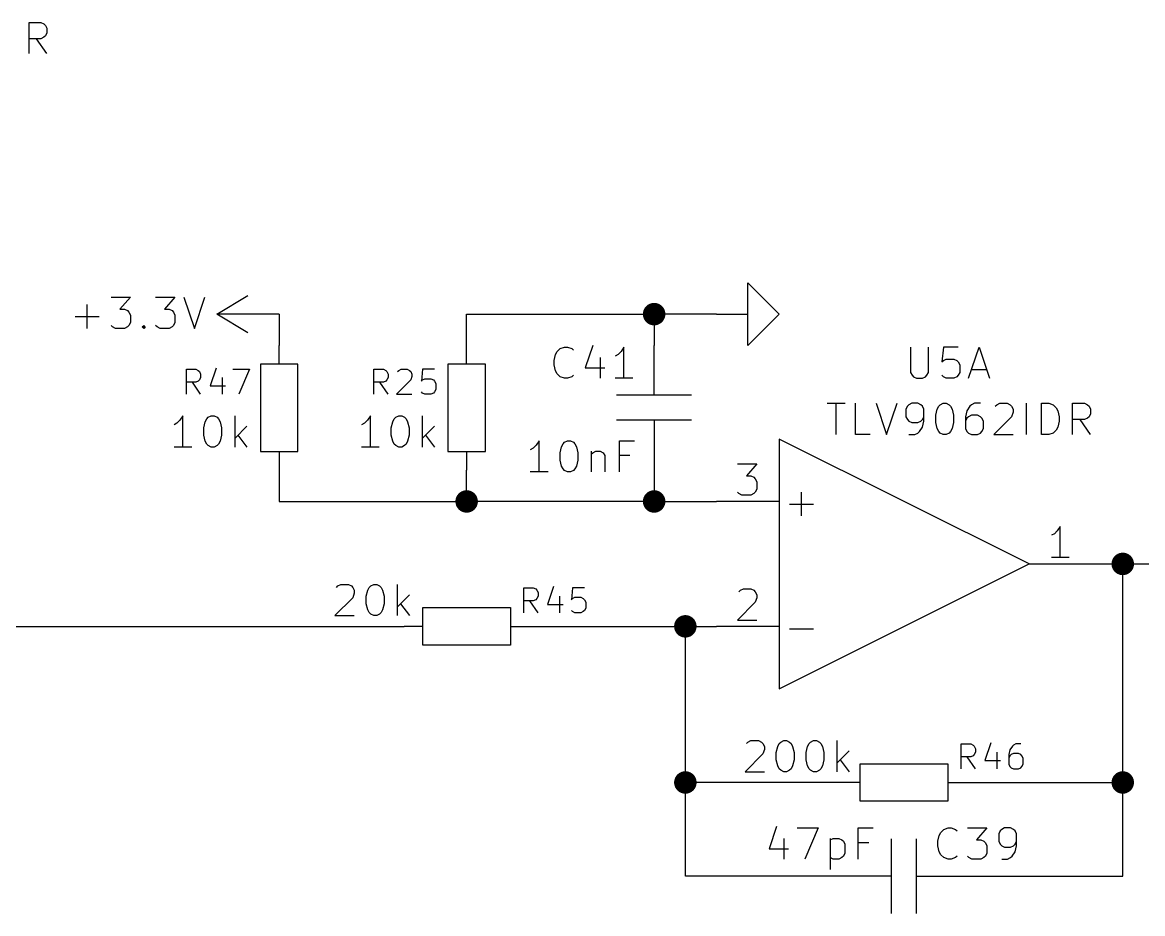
# Model space of a CAD drawing. Header units: inches. Extents: x 0.4 to 16.1, y -11.3 to -0.4.
# Drawn here: x 12.189 to 13.982, y -9.31 to -7.883 of the extents above; entities that cross this region are included whole.
import ezdxf

# ---------------------------------------------------------------- set-up
doc = ezdxf.new("R2010")
doc.units = ezdxf.units.IN
doc.header["$MEASUREMENT"] = 0
for name, color, linetype in [('GREENSIXTYFIVE', 129, 'CONTINUOUS'), ('LIGHTGREEN', 92, 'CONTINUOUS'), ('LIGHTRED', 12, 'CONTINUOUS'), ('RED', 14, 'CONTINUOUS'), ('WHITE', 250, 'CONTINUOUS')]:
    doc.layers.add(name, color=color, linetype=linetype)

msp = doc.modelspace()

# ---------------------------------------------------------------- linework, layer by layer
at = {"layer": 'GREENSIXTYFIVE', "linetype": 'CONTINUOUS'}
for p, q in [((12.1998, -7.9328), (12.1998, -7.8828)), ((12.1998, -7.8828), (12.2188, -7.8828)), ((12.1998, -7.9328), (12.1998, -7.8828)), ((12.1998, -7.8828), (12.2188, -7.8828)), ((12.2188, -7.8828), (12.2236, -7.8852)), ((12.2188, -7.8828), (12.2236, -7.8852)), ((12.2236, -7.8852), (12.226, -7.8876)), ((12.2236, -7.8852), (12.226, -7.8876)), ((12.226, -7.8876), (12.2283, -7.8923)), ((12.226, -7.8876), (12.2283, -7.8923)), ((12.226, -7.9042), (12.2236, -7.9066)), ((12.226, -7.9042), (12.2236, -7.9066)), ((12.2283, -7.8995), (12.226, -7.9042)), ((12.2283, -7.8995), (12.226, -7.9042)), ((12.2283, -7.8923), (12.2283, -7.8995)), ((12.2283, -7.8923), (12.2283, -7.8995)), ((12.2188, -7.909), (12.1998, -7.909)), ((12.2188, -7.909), (12.1998, -7.909)), ((12.2283, -7.9328), (12.2117, -7.909)), ((12.2283, -7.9328), (12.2117, -7.909)), ((12.2236, -7.9066), (12.2188, -7.909)), ((12.2236, -7.9066), (12.2188, -7.909)), ((12.2928, -8.3728), (12.2928, -8.3347)), ((12.2928, -8.3728), (12.2928, -8.3347)), ((12.3309, -8.3228), (12.3618, -8.3228)), ((12.3309, -8.3228), (12.3618, -8.3228)), ((12.3618, -8.3228), (12.3451, -8.3418)), ((12.3618, -8.3228), (12.3451, -8.3418)), ((12.4023, -8.3228), (12.4332, -8.3228)), ((12.4023, -8.3228), (12.4332, -8.3228)), ((12.4332, -8.3228), (12.4166, -8.3418)), ((12.4332, -8.3228), (12.4166, -8.3418)), ((12.4475, -8.3228), (12.4642, -8.3728)), ((12.4475, -8.3228), (12.4642, -8.3728)), ((12.4642, -8.3728), (12.4809, -8.3228)), ((12.4642, -8.3728), (12.4809, -8.3228)), ((12.2737, -8.3538), (12.3118, -8.3538)), ((12.2737, -8.3538), (12.3118, -8.3538)), ((12.3451, -8.3418), (12.3523, -8.3418)), ((12.3451, -8.3418), (12.3523, -8.3418)), ((12.3523, -8.3418), (12.357, -8.3442)), ((12.3523, -8.3418), (12.357, -8.3442)), ((12.357, -8.3442), (12.3594, -8.3466)), ((12.357, -8.3442), (12.3594, -8.3466)), ((12.3594, -8.3466), (12.3618, -8.3514)), ((12.3594, -8.3466), (12.3618, -8.3514)), ((12.3618, -8.3514), (12.3618, -8.3633)), ((12.3618, -8.3514), (12.3618, -8.3633)), ((12.4166, -8.3418), (12.4237, -8.3418)), ((12.4166, -8.3418), (12.4237, -8.3418)), ((12.4237, -8.3418), (12.4285, -8.3442)), ((12.4237, -8.3418), (12.4285, -8.3442)), ((12.4285, -8.3442), (12.4309, -8.3466)), ((12.4285, -8.3442), (12.4309, -8.3466)), ((12.4309, -8.3466), (12.4332, -8.3514)), ((12.4309, -8.3466), (12.4332, -8.3514)), ((12.4332, -8.3514), (12.4332, -8.3633)), ((12.4332, -8.3514), (12.4332, -8.3633)), ((12.3332, -8.3704), (12.3309, -8.368)), ((12.3332, -8.3704), (12.3309, -8.368)), ((12.338, -8.3728), (12.3332, -8.3704)), ((12.338, -8.3728), (12.3332, -8.3704)), ((12.357, -8.3704), (12.3523, -8.3728)), ((12.357, -8.3704), (12.3523, -8.3728)), ((12.3594, -8.368), (12.357, -8.3704)), ((12.3594, -8.368), (12.357, -8.3704)), ((12.3618, -8.3633), (12.3594, -8.368)), ((12.3618, -8.3633), (12.3594, -8.368)), ((12.3809, -8.3704), (12.3832, -8.368)), ((12.3809, -8.3704), (12.3832, -8.368)), ((12.3832, -8.3728), (12.3809, -8.3704)), ((12.3832, -8.3728), (12.3809, -8.3704)), ((12.3832, -8.368), (12.3856, -8.3704)), ((12.3832, -8.368), (12.3832, -8.3728)), ((12.3832, -8.368), (12.3856, -8.3704)), ((12.3832, -8.368), (12.3832, -8.3728)), ((12.3856, -8.3704), (12.3832, -8.3728)), ((12.3856, -8.3704), (12.3832, -8.3728)), ((12.4047, -8.3704), (12.4023, -8.368)), ((12.4047, -8.3704), (12.4023, -8.368)), ((12.4094, -8.3728), (12.4047, -8.3704)), ((12.4094, -8.3728), (12.4047, -8.3704)), ((12.4285, -8.3704), (12.4237, -8.3728)), ((12.4285, -8.3704), (12.4237, -8.3728)), ((12.4309, -8.368), (12.4285, -8.3704)), ((12.4309, -8.368), (12.4285, -8.3704)), ((12.4332, -8.3633), (12.4309, -8.368)), ((12.4332, -8.3633), (12.4309, -8.368)), ((12.3523, -8.3728), (12.338, -8.3728)), ((12.3523, -8.3728), (12.338, -8.3728)), ((12.4237, -8.3728), (12.4094, -8.3728)), ((12.4237, -8.3728), (12.4094, -8.3728)), ((13.0447, -8.4099), (13.0494, -8.4052)), ((13.0494, -8.4052), (13.0566, -8.4028)), ((13.0566, -8.4028), (13.0613, -8.4028)), ((13.0613, -8.4028), (13.0685, -8.4052)), ((13.0685, -8.4052), (13.0709, -8.4076)), ((13.1018, -8.4004), (13.0899, -8.4361)), ((13.1518, -8.4028), (13.1471, -8.4099)), ((13.1518, -8.4528), (13.1518, -8.4028)), ((13.6105, -8.4028), (13.6105, -8.4433)), ((13.6105, -8.4028), (13.6105, -8.4433)), ((13.639, -8.4433), (13.639, -8.4028)), ((13.639, -8.4433), (13.639, -8.4028)), ((13.6629, -8.4028), (13.6605, -8.4266)), ((13.6629, -8.4028), (13.6605, -8.4266)), ((13.6867, -8.4028), (13.6629, -8.4028)), ((13.6867, -8.4028), (13.6629, -8.4028)), ((13.7033, -8.4528), (13.72, -8.4028)), ((13.7033, -8.4528), (13.72, -8.4028)), ((13.72, -8.4028), (13.7367, -8.4528)), ((13.72, -8.4028), (13.7367, -8.4528)), ((13.0399, -8.4242), (13.0423, -8.4147)), ((13.0399, -8.4314), (13.0399, -8.4242)), ((13.0423, -8.4147), (13.0447, -8.4099)), ((13.1137, -8.4195), (13.1137, -8.4528)), ((13.1423, -8.4147), (13.1375, -8.4171)), ((13.1471, -8.4099), (13.1423, -8.4147)), ((13.6605, -8.4266), (13.6629, -8.4242)), ((13.6605, -8.4266), (13.6629, -8.4242)), ((13.6629, -8.4242), (13.6676, -8.4219)), ((13.6629, -8.4242), (13.6676, -8.4219)), ((13.6676, -8.4219), (13.6795, -8.4219)), ((13.6676, -8.4219), (13.6795, -8.4219)), ((13.6795, -8.4219), (13.6843, -8.4242)), ((13.6795, -8.4219), (13.6843, -8.4242)), ((13.6843, -8.4242), (13.6867, -8.4266)), ((13.6843, -8.4242), (13.6867, -8.4266)), ((12.4514, -8.4782), (12.4514, -8.4382)), ((12.4514, -8.4382), (12.4667, -8.4382)), ((12.4514, -8.4782), (12.4514, -8.4382)), ((12.4514, -8.4382), (12.4667, -8.4382)), ((12.4667, -8.4382), (12.4705, -8.4401)), ((12.4667, -8.4382), (12.4705, -8.4401)), ((12.4705, -8.4401), (12.4724, -8.4421)), ((12.4705, -8.4401), (12.4724, -8.4421)), ((12.4724, -8.4421), (12.4743, -8.4459)), ((12.4724, -8.4421), (12.4743, -8.4459)), ((12.499, -8.4363), (12.4895, -8.4649)), ((12.499, -8.4363), (12.4895, -8.4649)), ((12.5257, -8.4382), (12.5524, -8.4382)), ((12.5257, -8.4382), (12.5524, -8.4382)), ((12.5524, -8.4382), (12.5352, -8.4782)), ((12.5524, -8.4382), (12.5352, -8.4782)), ((12.7514, -8.4782), (12.7514, -8.4382)), ((12.7514, -8.4382), (12.7667, -8.4382)), ((12.7667, -8.4382), (12.7705, -8.4401)), ((12.7705, -8.4401), (12.7724, -8.4421)), ((12.7724, -8.4421), (12.7743, -8.4459)), ((12.7895, -8.4421), (12.7914, -8.4401)), ((12.7914, -8.4401), (12.7952, -8.4382)), ((12.7952, -8.4382), (12.8048, -8.4382)), ((12.8048, -8.4382), (12.8086, -8.4401)), ((12.8086, -8.4401), (12.8105, -8.4421)), ((12.8105, -8.4421), (12.8124, -8.4459)), ((12.8295, -8.4382), (12.8276, -8.4573)), ((12.8486, -8.4382), (12.8295, -8.4382)), ((13.0423, -8.4409), (13.0399, -8.4314)), ((13.0447, -8.4457), (13.0423, -8.4409)), ((13.0899, -8.4361), (13.1209, -8.4361)), ((13.6105, -8.4433), (13.6129, -8.448)), ((13.6105, -8.4433), (13.6129, -8.448)), ((13.6367, -8.448), (13.639, -8.4433)), ((13.6367, -8.448), (13.639, -8.4433)), ((13.6867, -8.4266), (13.689, -8.4314)), ((13.6867, -8.4266), (13.689, -8.4314)), ((13.689, -8.4433), (13.6867, -8.448)), ((13.689, -8.4433), (13.6867, -8.448)), ((13.689, -8.4314), (13.689, -8.4433)), ((13.689, -8.4314), (13.689, -8.4433)), ((13.7081, -8.4385), (13.7319, -8.4385)), ((13.7081, -8.4385), (13.7319, -8.4385)), ((12.4667, -8.4592), (12.4514, -8.4592)), ((12.4667, -8.4592), (12.4514, -8.4592)), ((12.4743, -8.4782), (12.461, -8.4592)), ((12.4743, -8.4782), (12.461, -8.4592)), ((12.4705, -8.4573), (12.4667, -8.4592)), ((12.4705, -8.4573), (12.4667, -8.4592)), ((12.4724, -8.4554), (12.4705, -8.4573)), ((12.4724, -8.4554), (12.4705, -8.4573)), ((12.4743, -8.4516), (12.4724, -8.4554)), ((12.4743, -8.4516), (12.4724, -8.4554)), ((12.4743, -8.4459), (12.4743, -8.4516)), ((12.4743, -8.4459), (12.4743, -8.4516)), ((12.5086, -8.4516), (12.5086, -8.4782)), ((12.5086, -8.4516), (12.5086, -8.4782)), ((12.7667, -8.4592), (12.7514, -8.4592)), ((12.7743, -8.4782), (12.761, -8.4592)), ((12.7705, -8.4573), (12.7667, -8.4592)), ((12.7724, -8.4554), (12.7705, -8.4573)), ((12.7743, -8.4516), (12.7724, -8.4554)), ((12.7743, -8.4459), (12.7743, -8.4516)), ((12.8105, -8.4554), (12.7876, -8.4782)), ((12.8124, -8.4497), (12.8105, -8.4554)), ((12.8124, -8.4459), (12.8124, -8.4497)), ((12.8276, -8.4573), (12.8295, -8.4554)), ((12.8295, -8.4554), (12.8333, -8.4535)), ((12.8333, -8.4535), (12.8429, -8.4535)), ((12.8429, -8.4535), (12.8467, -8.4554)), ((12.8467, -8.4554), (12.8486, -8.4573)), ((12.8486, -8.4573), (12.8505, -8.4611)), ((12.8505, -8.4611), (12.8505, -8.4706)), ((13.0494, -8.4504), (13.0447, -8.4457)), ((13.0566, -8.4528), (13.0494, -8.4504)), ((13.0613, -8.4528), (13.0566, -8.4528)), ((13.0685, -8.4504), (13.0613, -8.4528)), ((13.0709, -8.448), (13.0685, -8.4504)), ((13.1661, -8.4528), (13.1375, -8.4528)), ((13.6129, -8.448), (13.6152, -8.4504)), ((13.6129, -8.448), (13.6152, -8.4504)), ((13.6152, -8.4504), (13.62, -8.4528)), ((13.6152, -8.4504), (13.62, -8.4528)), ((13.62, -8.4528), (13.6295, -8.4528)), ((13.62, -8.4528), (13.6295, -8.4528)), ((13.6295, -8.4528), (13.6343, -8.4504)), ((13.6295, -8.4528), (13.6343, -8.4504)), ((13.6343, -8.4504), (13.6367, -8.448)), ((13.6343, -8.4504), (13.6367, -8.448)), ((13.6629, -8.4504), (13.6605, -8.448)), ((13.6629, -8.4504), (13.6605, -8.448)), ((13.6676, -8.4528), (13.6629, -8.4504)), ((13.6676, -8.4528), (13.6629, -8.4504)), ((13.6795, -8.4528), (13.6676, -8.4528)), ((13.6795, -8.4528), (13.6676, -8.4528)), ((13.6843, -8.4504), (13.6795, -8.4528)), ((13.6843, -8.4504), (13.6795, -8.4528)), ((13.6867, -8.448), (13.6843, -8.4504)), ((13.6867, -8.448), (13.6843, -8.4504)), ((12.4895, -8.4649), (12.5143, -8.4649)), ((12.4895, -8.4649), (12.5143, -8.4649)), ((12.7876, -8.4782), (12.8124, -8.4782)), ((12.8295, -8.4763), (12.8276, -8.4744)), ((12.8333, -8.4782), (12.8295, -8.4763)), ((12.8429, -8.4782), (12.8333, -8.4782)), ((12.8467, -8.4763), (12.8429, -8.4782)), ((12.8486, -8.4744), (12.8467, -8.4763)), ((12.8505, -8.4706), (12.8486, -8.4744)), ((13.4769, -8.4928), (13.5055, -8.4928)), ((13.4769, -8.4928), (13.5055, -8.4928)), ((13.4912, -8.5428), (13.4912, -8.4928)), ((13.4912, -8.5428), (13.4912, -8.4928)), ((13.5221, -8.5428), (13.5221, -8.4928)), ((13.5221, -8.5428), (13.5221, -8.4928)), ((13.5555, -8.4928), (13.5721, -8.5428)), ((13.5555, -8.4928), (13.5721, -8.5428)), ((13.5721, -8.5428), (13.5888, -8.4928)), ((13.5721, -8.5428), (13.5888, -8.4928)), ((13.6079, -8.4952), (13.6055, -8.4976)), ((13.6079, -8.4952), (13.6055, -8.4976)), ((13.6126, -8.4928), (13.6079, -8.4952)), ((13.6126, -8.4928), (13.6079, -8.4952)), ((13.6221, -8.4928), (13.6126, -8.4928)), ((13.6221, -8.4928), (13.6126, -8.4928)), ((13.6269, -8.4952), (13.6221, -8.4928)), ((13.6269, -8.4952), (13.6221, -8.4928)), ((13.6293, -8.4976), (13.6269, -8.4952)), ((13.6293, -8.4976), (13.6269, -8.4952)), ((13.6555, -8.4976), (13.6579, -8.4952)), ((13.6555, -8.4976), (13.6579, -8.4952)), ((13.6579, -8.4952), (13.6626, -8.4928)), ((13.6579, -8.4952), (13.6626, -8.4928)), ((13.6626, -8.4928), (13.6674, -8.4928)), ((13.6626, -8.4928), (13.6674, -8.4928)), ((13.6674, -8.4928), (13.6721, -8.4952)), ((13.6674, -8.4928), (13.6721, -8.4952)), ((13.6721, -8.4952), (13.6745, -8.4976)), ((13.6721, -8.4952), (13.6745, -8.4976)), ((13.7079, -8.4952), (13.7055, -8.4976)), ((13.7079, -8.4952), (13.7055, -8.4976)), ((13.7126, -8.4928), (13.7079, -8.4952)), ((13.7126, -8.4928), (13.7079, -8.4952)), ((13.7221, -8.4928), (13.7126, -8.4928)), ((13.7221, -8.4928), (13.7126, -8.4928)), ((13.746, -8.4976), (13.7483, -8.4952)), ((13.746, -8.4976), (13.7483, -8.4952)), ((13.7483, -8.4952), (13.7531, -8.4928)), ((13.7483, -8.4952), (13.7531, -8.4928)), ((13.7531, -8.4928), (13.765, -8.4928)), ((13.7531, -8.4928), (13.765, -8.4928)), ((13.765, -8.4928), (13.7698, -8.4952)), ((13.765, -8.4928), (13.7698, -8.4952)), ((13.7698, -8.4952), (13.7721, -8.4976)), ((13.7698, -8.4952), (13.7721, -8.4976)), ((13.7959, -8.5428), (13.7959, -8.4928)), ((13.7959, -8.5428), (13.7959, -8.4928)), ((13.8198, -8.5428), (13.8198, -8.4928)), ((13.8198, -8.4928), (13.8317, -8.4928)), ((13.8198, -8.5428), (13.8198, -8.4928)), ((13.8198, -8.4928), (13.8317, -8.4928)), ((13.8317, -8.4928), (13.8388, -8.4952)), ((13.8317, -8.4928), (13.8388, -8.4952)), ((13.8388, -8.4952), (13.8436, -8.4999)), ((13.8388, -8.4952), (13.8436, -8.4999)), ((13.8698, -8.5428), (13.8698, -8.4928)), ((13.8698, -8.4928), (13.8888, -8.4928)), ((13.8698, -8.5428), (13.8698, -8.4928)), ((13.8698, -8.4928), (13.8888, -8.4928)), ((13.8888, -8.4928), (13.8936, -8.4952)), ((13.8888, -8.4928), (13.8936, -8.4952)), ((13.8936, -8.4952), (13.896, -8.4976)), ((13.8936, -8.4952), (13.896, -8.4976)), ((12.446, -8.5128), (12.4412, -8.5199)), ((12.446, -8.5128), (12.4412, -8.5199)), ((12.446, -8.5628), (12.446, -8.5128)), ((12.446, -8.5628), (12.446, -8.5128)), ((12.484, -8.5176), (12.4864, -8.5152)), ((12.484, -8.5176), (12.4864, -8.5152)), ((12.4864, -8.5152), (12.4912, -8.5128)), ((12.4864, -8.5152), (12.4912, -8.5128)), ((12.4912, -8.5128), (12.496, -8.5128)), ((12.4912, -8.5128), (12.496, -8.5128)), ((12.496, -8.5128), (12.5007, -8.5152)), ((12.496, -8.5128), (12.5007, -8.5152)), ((12.5007, -8.5152), (12.5031, -8.5176)), ((12.5007, -8.5152), (12.5031, -8.5176)), ((12.5293, -8.5628), (12.5293, -8.5128)), ((12.5293, -8.5628), (12.5293, -8.5128)), ((12.746, -8.5128), (12.7412, -8.5199)), ((12.746, -8.5628), (12.746, -8.5128)), ((12.784, -8.5176), (12.7864, -8.5152)), ((12.7864, -8.5152), (12.7912, -8.5128)), ((12.7912, -8.5128), (12.796, -8.5128)), ((12.796, -8.5128), (12.8007, -8.5152)), ((12.8007, -8.5152), (12.8031, -8.5176)), ((12.8293, -8.5628), (12.8293, -8.5128)), ((13.6055, -8.4976), (13.6031, -8.5023)), ((13.6055, -8.4976), (13.6031, -8.5023)), ((13.6031, -8.5023), (13.6031, -8.5142)), ((13.6031, -8.5023), (13.6031, -8.5142)), ((13.6031, -8.5142), (13.6055, -8.519)), ((13.6031, -8.5142), (13.6055, -8.519)), ((13.6317, -8.5023), (13.6293, -8.4976)), ((13.6317, -8.5023), (13.6293, -8.4976)), ((13.6293, -8.519), (13.6317, -8.5142)), ((13.6293, -8.519), (13.6317, -8.5142)), ((13.6317, -8.5214), (13.6317, -8.5023)), ((13.6317, -8.5214), (13.6317, -8.5023)), ((13.6507, -8.5119), (13.6531, -8.5023)), ((13.6507, -8.5119), (13.6531, -8.5023)), ((13.6507, -8.5238), (13.6507, -8.5119)), ((13.6507, -8.5238), (13.6507, -8.5119)), ((13.6531, -8.5023), (13.6555, -8.4976)), ((13.6531, -8.5023), (13.6555, -8.4976)), ((13.6745, -8.4976), (13.6769, -8.5023)), ((13.6745, -8.4976), (13.6769, -8.5023)), ((13.6769, -8.5023), (13.6793, -8.5119)), ((13.6769, -8.5023), (13.6793, -8.5119)), ((13.6793, -8.5119), (13.6793, -8.5238)), ((13.6793, -8.5119), (13.6793, -8.5238)), ((13.7007, -8.5047), (13.6983, -8.5142)), ((13.7007, -8.5047), (13.6983, -8.5142)), ((13.6983, -8.5142), (13.6983, -8.5333)), ((13.6983, -8.5142), (13.6983, -8.5333)), ((13.7055, -8.4976), (13.7007, -8.5047)), ((13.7055, -8.4976), (13.7007, -8.5047)), ((13.7031, -8.5142), (13.7007, -8.5166)), ((13.7031, -8.5142), (13.7007, -8.5166)), ((13.7079, -8.5119), (13.7031, -8.5142)), ((13.7079, -8.5119), (13.7031, -8.5142)), ((13.7174, -8.5119), (13.7079, -8.5119)), ((13.7174, -8.5119), (13.7079, -8.5119)), ((13.7221, -8.5142), (13.7174, -8.5119)), ((13.7221, -8.5142), (13.7174, -8.5119)), ((13.7245, -8.5166), (13.7221, -8.5142)), ((13.7245, -8.5166), (13.7221, -8.5142)), ((13.7721, -8.5142), (13.7436, -8.5428)), ((13.7721, -8.5142), (13.7436, -8.5428)), ((13.7721, -8.4976), (13.7745, -8.5023)), ((13.7721, -8.4976), (13.7745, -8.5023)), ((13.7745, -8.5071), (13.7721, -8.5142)), ((13.7745, -8.5071), (13.7721, -8.5142)), ((13.7745, -8.5023), (13.7745, -8.5071)), ((13.7745, -8.5023), (13.7745, -8.5071)), ((13.8436, -8.4999), (13.846, -8.5047)), ((13.8436, -8.4999), (13.846, -8.5047)), ((13.846, -8.5047), (13.8483, -8.5142)), ((13.846, -8.5047), (13.8483, -8.5142)), ((13.8483, -8.5142), (13.8483, -8.5214)), ((13.8483, -8.5142), (13.8483, -8.5214)), ((13.896, -8.5142), (13.8936, -8.5166)), ((13.896, -8.5142), (13.8936, -8.5166)), ((13.896, -8.4976), (13.8983, -8.5023)), ((13.896, -8.4976), (13.8983, -8.5023)), ((13.8983, -8.5095), (13.896, -8.5142)), ((13.8983, -8.5095), (13.896, -8.5142)), ((13.8983, -8.5023), (13.8983, -8.5095)), ((13.8983, -8.5023), (13.8983, -8.5095)), ((12.4364, -8.5247), (12.4317, -8.5271)), ((12.4364, -8.5247), (12.4317, -8.5271)), ((12.4412, -8.5199), (12.4364, -8.5247)), ((12.4412, -8.5199), (12.4364, -8.5247)), ((12.4793, -8.5319), (12.4817, -8.5223)), ((12.4793, -8.5319), (12.4817, -8.5223)), ((12.4793, -8.5438), (12.4793, -8.5319)), ((12.4793, -8.5438), (12.4793, -8.5319)), ((12.4817, -8.5223), (12.484, -8.5176)), ((12.4817, -8.5223), (12.484, -8.5176)), ((12.5031, -8.5176), (12.5055, -8.5223)), ((12.5031, -8.5176), (12.5055, -8.5223)), ((12.5055, -8.5223), (12.5079, -8.5319)), ((12.5055, -8.5223), (12.5079, -8.5319)), ((12.5079, -8.5319), (12.5079, -8.5438)), ((12.5079, -8.5319), (12.5079, -8.5438)), ((12.5483, -8.5295), (12.5293, -8.5485)), ((12.5483, -8.5295), (12.5293, -8.5485)), ((12.7364, -8.5247), (12.7317, -8.5271)), ((12.7412, -8.5199), (12.7364, -8.5247)), ((12.7793, -8.5319), (12.7817, -8.5223)), ((12.7793, -8.5438), (12.7793, -8.5319)), ((12.7817, -8.5223), (12.784, -8.5176)), ((12.8031, -8.5176), (12.8055, -8.5223)), ((12.8055, -8.5223), (12.8079, -8.5319)), ((12.8079, -8.5319), (12.8079, -8.5438)), ((12.8483, -8.5295), (12.8293, -8.5485)), ((13.6055, -8.519), (13.6079, -8.5214)), ((13.6055, -8.519), (13.6079, -8.5214)), ((13.6079, -8.5214), (13.6126, -8.5238)), ((13.6079, -8.5214), (13.6126, -8.5238)), ((13.6126, -8.5238), (13.6221, -8.5238)), ((13.6126, -8.5238), (13.6221, -8.5238)), ((13.6221, -8.5238), (13.6269, -8.5214)), ((13.6221, -8.5238), (13.6269, -8.5214)), ((13.6245, -8.538), (13.6293, -8.5309)), ((13.6245, -8.538), (13.6293, -8.5309)), ((13.6269, -8.5214), (13.6293, -8.519)), ((13.6269, -8.5214), (13.6293, -8.519)), ((13.6293, -8.5309), (13.6317, -8.5214)), ((13.6293, -8.5309), (13.6317, -8.5214)), ((13.6531, -8.5333), (13.6507, -8.5238)), ((13.6531, -8.5333), (13.6507, -8.5238)), ((13.6793, -8.5238), (13.6769, -8.5333)), ((13.6793, -8.5238), (13.6769, -8.5333)), ((13.7007, -8.5166), (13.6983, -8.5214)), ((13.7007, -8.5166), (13.6983, -8.5214)), ((13.7269, -8.5214), (13.7245, -8.5166)), ((13.7269, -8.5214), (13.7245, -8.5166)), ((13.7269, -8.5333), (13.7269, -8.5214)), ((13.7269, -8.5333), (13.7269, -8.5214)), ((13.846, -8.5309), (13.8436, -8.5357)), ((13.846, -8.5309), (13.8436, -8.5357)), ((13.8483, -8.5214), (13.846, -8.5309)), ((13.8483, -8.5214), (13.846, -8.5309)), ((13.8888, -8.519), (13.8698, -8.519)), ((13.8888, -8.519), (13.8698, -8.519)), ((13.8983, -8.5428), (13.8817, -8.519)), ((13.8983, -8.5428), (13.8817, -8.519)), ((13.8936, -8.5166), (13.8888, -8.519)), ((13.8936, -8.5166), (13.8888, -8.519)), ((12.4817, -8.5533), (12.4793, -8.5438)), ((12.4817, -8.5533), (12.4793, -8.5438)), ((12.5079, -8.5438), (12.5055, -8.5533)), ((12.5079, -8.5438), (12.5055, -8.5533)), ((12.534, -8.5438), (12.5483, -8.5628)), ((12.534, -8.5438), (12.5483, -8.5628)), ((12.7817, -8.5533), (12.7793, -8.5438)), ((12.8079, -8.5438), (12.8055, -8.5533)), ((12.834, -8.5438), (12.8483, -8.5628)), ((13.546, -8.5428), (13.5221, -8.5428)), ((13.546, -8.5428), (13.5221, -8.5428)), ((13.6079, -8.5428), (13.6174, -8.5428)), ((13.6079, -8.5428), (13.6174, -8.5428)), ((13.6174, -8.5428), (13.6221, -8.5404)), ((13.6174, -8.5428), (13.6221, -8.5404)), ((13.6221, -8.5404), (13.6245, -8.538)), ((13.6221, -8.5404), (13.6245, -8.538)), ((13.6555, -8.538), (13.6531, -8.5333)), ((13.6555, -8.538), (13.6531, -8.5333)), ((13.6579, -8.5404), (13.6555, -8.538)), ((13.6579, -8.5404), (13.6555, -8.538)), ((13.6626, -8.5428), (13.6579, -8.5404)), ((13.6626, -8.5428), (13.6579, -8.5404)), ((13.6674, -8.5428), (13.6626, -8.5428)), ((13.6674, -8.5428), (13.6626, -8.5428)), ((13.6721, -8.5404), (13.6674, -8.5428)), ((13.6721, -8.5404), (13.6674, -8.5428)), ((13.6745, -8.538), (13.6721, -8.5404)), ((13.6745, -8.538), (13.6721, -8.5404)), ((13.6769, -8.5333), (13.6745, -8.538)), ((13.6769, -8.5333), (13.6745, -8.538)), ((13.6983, -8.5333), (13.7007, -8.538)), ((13.6983, -8.5333), (13.7007, -8.538)), ((13.7007, -8.538), (13.7031, -8.5404)), ((13.7007, -8.538), (13.7031, -8.5404)), ((13.7031, -8.5404), (13.7079, -8.5428)), ((13.7031, -8.5404), (13.7079, -8.5428)), ((13.7079, -8.5428), (13.7174, -8.5428)), ((13.7079, -8.5428), (13.7174, -8.5428)), ((13.7174, -8.5428), (13.7221, -8.5404)), ((13.7174, -8.5428), (13.7221, -8.5404)), ((13.7221, -8.5404), (13.7245, -8.538)), ((13.7221, -8.5404), (13.7245, -8.538)), ((13.7245, -8.538), (13.7269, -8.5333)), ((13.7245, -8.538), (13.7269, -8.5333)), ((13.7436, -8.5428), (13.7745, -8.5428)), ((13.7436, -8.5428), (13.7745, -8.5428)), ((13.8317, -8.5428), (13.8198, -8.5428)), ((13.8317, -8.5428), (13.8198, -8.5428)), ((13.8388, -8.5404), (13.8317, -8.5428)), ((13.8388, -8.5404), (13.8317, -8.5428)), ((13.8436, -8.5357), (13.8388, -8.5404)), ((13.8436, -8.5357), (13.8388, -8.5404)), ((12.4602, -8.5628), (12.4317, -8.5628)), ((12.4602, -8.5628), (12.4317, -8.5628)), ((12.484, -8.558), (12.4817, -8.5533)), ((12.484, -8.558), (12.4817, -8.5533)), ((12.4864, -8.5604), (12.484, -8.558)), ((12.4864, -8.5604), (12.484, -8.558)), ((12.4912, -8.5628), (12.4864, -8.5604)), ((12.4912, -8.5628), (12.4864, -8.5604)), ((12.496, -8.5628), (12.4912, -8.5628)), ((12.496, -8.5628), (12.4912, -8.5628)), ((12.5007, -8.5604), (12.496, -8.5628)), ((12.5007, -8.5604), (12.496, -8.5628)), ((12.5031, -8.558), (12.5007, -8.5604)), ((12.5031, -8.558), (12.5007, -8.5604)), ((12.5055, -8.5533), (12.5031, -8.558)), ((12.5055, -8.5533), (12.5031, -8.558)), ((12.7602, -8.5628), (12.7317, -8.5628)), ((12.784, -8.558), (12.7817, -8.5533)), ((12.7864, -8.5604), (12.784, -8.558)), ((12.7912, -8.5628), (12.7864, -8.5604)), ((12.796, -8.5628), (12.7912, -8.5628)), ((12.8007, -8.5604), (12.796, -8.5628)), ((12.8031, -8.558), (12.8007, -8.5604)), ((12.8055, -8.5533), (12.8031, -8.558)), ((13.0066, -8.5647), (13.0018, -8.5671)), ((13.0113, -8.5599), (13.0066, -8.5647)), ((13.0161, -8.5528), (13.0113, -8.5599)), ((13.0161, -8.6028), (13.0161, -8.5528)), ((13.0494, -8.5719), (13.0518, -8.5623)), ((13.0518, -8.5623), (13.0542, -8.5576)), ((13.0542, -8.5576), (13.0566, -8.5552)), ((13.0566, -8.5552), (13.0613, -8.5528)), ((13.0613, -8.5528), (13.0661, -8.5528)), ((13.0661, -8.5528), (13.0709, -8.5552)), ((13.0709, -8.5552), (13.0732, -8.5576)), ((13.0732, -8.5576), (13.0756, -8.5623)), ((13.0756, -8.5623), (13.078, -8.5719)), ((13.1447, -8.6028), (13.1447, -8.5528)), ((13.1447, -8.5528), (13.1685, -8.5528)), ((13.0494, -8.5838), (13.0494, -8.5719)), ((13.0518, -8.5933), (13.0494, -8.5838)), ((13.078, -8.5838), (13.0756, -8.5933)), ((13.078, -8.5719), (13.078, -8.5838)), ((13.0994, -8.5695), (13.0994, -8.6028)), ((13.0994, -8.5742), (13.1018, -8.5719)), ((13.1018, -8.5719), (13.1066, -8.5695)), ((13.1066, -8.5695), (13.1137, -8.5695)), ((13.1137, -8.5695), (13.1185, -8.5719)), ((13.1185, -8.5719), (13.1209, -8.5766)), ((13.1209, -8.5766), (13.1209, -8.6028)), ((13.1613, -8.5766), (13.1447, -8.5766)), ((13.0304, -8.6028), (13.0018, -8.6028)), ((13.0542, -8.598), (13.0518, -8.5933)), ((13.0566, -8.6004), (13.0542, -8.598)), ((13.0613, -8.6028), (13.0566, -8.6004)), ((13.0661, -8.6028), (13.0613, -8.6028)), ((13.0709, -8.6004), (13.0661, -8.6028)), ((13.0732, -8.598), (13.0709, -8.6004)), ((13.0756, -8.5933), (13.0732, -8.598)), ((13.4359, -8.6731), (13.4359, -8.635)), ((13.4359, -8.6731), (13.4359, -8.635)), ((13.4169, -8.6541), (13.455, -8.6541)), ((13.4169, -8.6541), (13.455, -8.6541)), ((12.694, -8.7852), (12.6988, -8.7828)), ((12.6988, -8.7828), (12.7107, -8.7828)), ((12.7107, -8.7828), (12.7155, -8.7852)), ((12.7464, -8.7852), (12.7512, -8.7828)), ((12.7512, -8.7828), (12.756, -8.7828)), ((12.756, -8.7828), (12.7607, -8.7852)), ((12.7893, -8.8328), (12.7893, -8.7828)), ((12.6917, -8.7876), (12.694, -8.7852)), ((12.7155, -8.7852), (12.7179, -8.7876)), ((12.7179, -8.7876), (12.7202, -8.7923)), ((12.7202, -8.7971), (12.7179, -8.8042)), ((12.7202, -8.7923), (12.7202, -8.7971)), ((12.7393, -8.8019), (12.7417, -8.7923)), ((12.7393, -8.8138), (12.7393, -8.8019)), ((12.7417, -8.7923), (12.744, -8.7876)), ((12.744, -8.7876), (12.7464, -8.7852)), ((12.7607, -8.7852), (12.7631, -8.7876)), ((12.7631, -8.7876), (12.7655, -8.7923)), ((12.7655, -8.7923), (12.7679, -8.8019)), ((12.7679, -8.8019), (12.7679, -8.8138)), ((12.8083, -8.7995), (12.7893, -8.8185)), ((12.9914, -8.8282), (12.9914, -8.7882)), ((12.9914, -8.7882), (13.0067, -8.7882)), ((13.0067, -8.7882), (13.0105, -8.7901)), ((13.0105, -8.7901), (13.0124, -8.7921)), ((13.0124, -8.7921), (13.0143, -8.7959)), ((13.0143, -8.8016), (13.0124, -8.8054)), ((13.0143, -8.7959), (13.0143, -8.8016)), ((13.039, -8.7863), (13.0295, -8.8149)), ((13.0486, -8.8016), (13.0486, -8.8282)), ((13.0695, -8.7882), (13.0676, -8.8073)), ((13.0886, -8.7882), (13.0695, -8.7882)), ((12.7179, -8.8042), (12.6893, -8.8328)), ((12.7417, -8.8233), (12.7393, -8.8138)), ((12.7679, -8.8138), (12.7655, -8.8233)), ((12.794, -8.8138), (12.8083, -8.8328)), ((13.0067, -8.8092), (12.9914, -8.8092)), ((13.0143, -8.8282), (13.001, -8.8092)), ((13.0105, -8.8073), (13.0067, -8.8092)), ((13.0124, -8.8054), (13.0105, -8.8073)), ((13.0295, -8.8149), (13.0543, -8.8149)), ((13.0676, -8.8073), (13.0695, -8.8054)), ((13.0695, -8.8054), (13.0733, -8.8035)), ((13.0733, -8.8035), (13.0829, -8.8035)), ((13.0829, -8.8035), (13.0867, -8.8054)), ((13.0867, -8.8054), (13.0886, -8.8073)), ((13.0886, -8.8073), (13.0905, -8.8111)), ((13.0905, -8.8111), (13.0905, -8.8206)), ((12.6893, -8.8328), (12.7202, -8.8328)), ((12.744, -8.828), (12.7417, -8.8233)), ((12.7464, -8.8304), (12.744, -8.828)), ((12.7512, -8.8328), (12.7464, -8.8304)), ((12.756, -8.8328), (12.7512, -8.8328)), ((12.7607, -8.8304), (12.756, -8.8328)), ((12.7631, -8.828), (12.7607, -8.8304)), ((12.7655, -8.8233), (12.7631, -8.828)), ((13.0695, -8.8263), (13.0676, -8.8244)), ((13.0733, -8.8282), (13.0695, -8.8263)), ((13.0829, -8.8282), (13.0733, -8.8282)), ((13.0867, -8.8263), (13.0829, -8.8282)), ((13.0886, -8.8244), (13.0867, -8.8263)), ((13.0905, -8.8206), (13.0886, -8.8244)), ((13.4169, -8.8541), (13.455, -8.8541)), ((13.4169, -8.8541), (13.455, -8.8541)), ((13.3502, -9.0352), (13.355, -9.0328)), ((13.355, -9.0328), (13.3669, -9.0328)), ((13.3669, -9.0328), (13.3717, -9.0352)), ((13.4026, -9.0352), (13.4074, -9.0328)), ((13.4074, -9.0328), (13.4121, -9.0328)), ((13.4121, -9.0328), (13.4169, -9.0352)), ((13.4502, -9.0352), (13.455, -9.0328)), ((13.455, -9.0328), (13.4598, -9.0328)), ((13.4598, -9.0328), (13.4645, -9.0352)), ((13.4931, -9.0828), (13.4931, -9.0328)), ((13.3479, -9.0376), (13.3502, -9.0352)), ((13.3717, -9.0352), (13.374, -9.0376)), ((13.374, -9.0376), (13.3764, -9.0423)), ((13.3764, -9.0471), (13.374, -9.0542)), ((13.3764, -9.0423), (13.3764, -9.0471)), ((13.3955, -9.0519), (13.3979, -9.0423)), ((13.3955, -9.0638), (13.3955, -9.0519)), ((13.3979, -9.0423), (13.4002, -9.0376)), ((13.4002, -9.0376), (13.4026, -9.0352)), ((13.4169, -9.0352), (13.4193, -9.0376)), ((13.4193, -9.0376), (13.4217, -9.0423)), ((13.4217, -9.0423), (13.424, -9.0519)), ((13.424, -9.0519), (13.424, -9.0638)), ((13.4431, -9.0519), (13.4455, -9.0423)), ((13.4431, -9.0638), (13.4431, -9.0519)), ((13.4455, -9.0423), (13.4479, -9.0376)), ((13.4479, -9.0376), (13.4502, -9.0352)), ((13.4645, -9.0352), (13.4669, -9.0376)), ((13.4669, -9.0376), (13.4693, -9.0423)), ((13.4693, -9.0423), (13.4717, -9.0519)), ((13.4717, -9.0519), (13.4717, -9.0638)), ((13.5121, -9.0495), (13.4931, -9.0685)), ((13.6914, -9.0782), (13.6914, -9.0382)), ((13.6914, -9.0382), (13.7067, -9.0382)), ((13.7067, -9.0382), (13.7105, -9.0401)), ((13.7105, -9.0401), (13.7124, -9.0421)), ((13.7124, -9.0421), (13.7143, -9.0459)), ((13.7143, -9.0516), (13.7124, -9.0554)), ((13.7143, -9.0459), (13.7143, -9.0516)), ((13.739, -9.0363), (13.7295, -9.0649)), ((13.7486, -9.0516), (13.7486, -9.0782)), ((13.7695, -9.0478), (13.7676, -9.0554)), ((13.7733, -9.0421), (13.7695, -9.0478)), ((13.7752, -9.0401), (13.7733, -9.0421)), ((13.779, -9.0382), (13.7752, -9.0401)), ((13.7867, -9.0382), (13.779, -9.0382)), ((13.374, -9.0542), (13.3455, -9.0828)), ((13.3979, -9.0733), (13.3955, -9.0638)), ((13.424, -9.0638), (13.4217, -9.0733)), ((13.4455, -9.0733), (13.4431, -9.0638)), ((13.4717, -9.0638), (13.4693, -9.0733)), ((13.4979, -9.0638), (13.5121, -9.0828)), ((13.7067, -9.0592), (13.6914, -9.0592)), ((13.7143, -9.0782), (13.701, -9.0592)), ((13.7105, -9.0573), (13.7067, -9.0592)), ((13.7124, -9.0554), (13.7105, -9.0573)), ((13.7295, -9.0649), (13.7543, -9.0649)), ((13.7676, -9.0554), (13.7676, -9.0706)), ((13.7695, -9.0573), (13.7676, -9.0611)), ((13.7676, -9.0706), (13.7695, -9.0744)), ((13.7714, -9.0554), (13.7695, -9.0573)), ((13.7752, -9.0535), (13.7714, -9.0554)), ((13.7829, -9.0535), (13.7752, -9.0535)), ((13.7867, -9.0554), (13.7829, -9.0535)), ((13.7886, -9.0573), (13.7867, -9.0554)), ((13.7905, -9.0611), (13.7886, -9.0573)), ((13.7886, -9.0744), (13.7905, -9.0706)), ((13.7905, -9.0706), (13.7905, -9.0611)), ((13.3455, -9.0828), (13.3764, -9.0828)), ((13.4002, -9.078), (13.3979, -9.0733)), ((13.4026, -9.0804), (13.4002, -9.078)), ((13.4074, -9.0828), (13.4026, -9.0804)), ((13.4121, -9.0828), (13.4074, -9.0828)), ((13.4169, -9.0804), (13.4121, -9.0828)), ((13.4193, -9.078), (13.4169, -9.0804)), ((13.4217, -9.0733), (13.4193, -9.078)), ((13.4479, -9.078), (13.4455, -9.0733)), ((13.4502, -9.0804), (13.4479, -9.078)), ((13.455, -9.0828), (13.4502, -9.0804)), ((13.4598, -9.0828), (13.455, -9.0828)), ((13.4645, -9.0804), (13.4598, -9.0828)), ((13.4669, -9.078), (13.4645, -9.0804)), ((13.4693, -9.0733), (13.4669, -9.078)), ((13.7695, -9.0744), (13.7714, -9.0763)), ((13.7714, -9.0763), (13.7752, -9.0782)), ((13.7752, -9.0782), (13.7829, -9.0782)), ((13.7829, -9.0782), (13.7867, -9.0763)), ((13.7867, -9.0763), (13.7886, -9.0744)), ((13.3958, -9.1704), (13.3839, -9.2061)), ((13.4291, -9.1728), (13.4625, -9.1728)), ((13.4625, -9.1728), (13.441, -9.2228)), ((13.5268, -9.2228), (13.5268, -9.1728)), ((13.5268, -9.1728), (13.5506, -9.1728)), ((13.6587, -9.1799), (13.6634, -9.1752)), ((13.6634, -9.1752), (13.6706, -9.1728)), ((13.6706, -9.1728), (13.6753, -9.1728)), ((13.6753, -9.1728), (13.6825, -9.1752)), ((13.6825, -9.1752), (13.6849, -9.1776)), ((13.7015, -9.1728), (13.7325, -9.1728)), ((13.7325, -9.1728), (13.7158, -9.1918)), ((13.7539, -9.1776), (13.7515, -9.1823)), ((13.7563, -9.1752), (13.7539, -9.1776)), ((13.761, -9.1728), (13.7563, -9.1752)), ((13.7706, -9.1728), (13.761, -9.1728)), ((13.7753, -9.1752), (13.7706, -9.1728)), ((13.7777, -9.1776), (13.7753, -9.1752)), ((13.7801, -9.1823), (13.7777, -9.1776)), ((13.4077, -9.1895), (13.4077, -9.2228)), ((13.4815, -9.1895), (13.4815, -9.2395)), ((13.4815, -9.1918), (13.4863, -9.1895)), ((13.4863, -9.1895), (13.4958, -9.1895)), ((13.4958, -9.1895), (13.5006, -9.1918)), ((13.5006, -9.1918), (13.5029, -9.1942)), ((13.5029, -9.1942), (13.5053, -9.199)), ((13.6539, -9.1942), (13.6563, -9.1847)), ((13.6539, -9.2014), (13.6539, -9.1942)), ((13.6563, -9.1847), (13.6587, -9.1799)), ((13.7158, -9.1918), (13.7229, -9.1918)), ((13.7229, -9.1918), (13.7277, -9.1942)), ((13.7277, -9.1942), (13.7301, -9.1966)), ((13.7515, -9.1823), (13.7515, -9.1942)), ((13.7515, -9.1942), (13.7539, -9.199)), ((13.7777, -9.199), (13.7801, -9.1942)), ((13.7801, -9.2014), (13.7801, -9.1823)), ((13.3839, -9.2061), (13.4149, -9.2061)), ((13.5053, -9.2133), (13.5029, -9.218)), ((13.5053, -9.199), (13.5053, -9.2133)), ((13.5434, -9.1966), (13.5268, -9.1966)), ((13.6563, -9.2109), (13.6539, -9.2014)), ((13.6587, -9.2157), (13.6563, -9.2109)), ((13.7301, -9.1966), (13.7325, -9.2014)), ((13.7325, -9.2133), (13.7301, -9.218)), ((13.7325, -9.2014), (13.7325, -9.2133)), ((13.7539, -9.199), (13.7563, -9.2014)), ((13.7563, -9.2014), (13.761, -9.2038)), ((13.761, -9.2038), (13.7706, -9.2038)), ((13.7706, -9.2038), (13.7753, -9.2014)), ((13.7729, -9.218), (13.7777, -9.2109)), ((13.7753, -9.2014), (13.7777, -9.199)), ((13.7777, -9.2109), (13.7801, -9.2014)), ((13.4863, -9.2228), (13.4815, -9.2204)), ((13.4958, -9.2228), (13.4863, -9.2228)), ((13.5006, -9.2204), (13.4958, -9.2228)), ((13.5029, -9.218), (13.5006, -9.2204)), ((13.6634, -9.2204), (13.6587, -9.2157)), ((13.6706, -9.2228), (13.6634, -9.2204)), ((13.6753, -9.2228), (13.6706, -9.2228)), ((13.6825, -9.2204), (13.6753, -9.2228)), ((13.6849, -9.218), (13.6825, -9.2204)), ((13.7039, -9.2204), (13.7015, -9.218)), ((13.7087, -9.2228), (13.7039, -9.2204)), ((13.7229, -9.2228), (13.7087, -9.2228)), ((13.7277, -9.2204), (13.7229, -9.2228)), ((13.7301, -9.218), (13.7277, -9.2204)), ((13.7563, -9.2228), (13.7658, -9.2228)), ((13.7658, -9.2228), (13.7706, -9.2204)), ((13.7706, -9.2204), (13.7729, -9.218))]:
    msp.add_line(p, q, dxfattribs=at)
at = {"layer": 'LIGHTGREEN', "linetype": 'CONTINUOUS'}
for p, q in [((12.6, -8.35), (12.6, -8.4)), ((12.9, -8.35), (13.2, -8.35)), ((12.9, -8.4), (12.9, -8.35)), ((13.3, -8.35), (13.2, -8.35)), ((13.2, -8.35), (13.2, -8.4)), ((12.6, -8.6), (12.6, -8.65)), ((12.9, -8.65), (12.9, -8.6)), ((13.2, -8.6), (13.2, -8.65)), ((12.6, -8.65), (12.9, -8.65)), ((13.2, -8.65), (12.9, -8.65)), ((13.2, -8.65), (13.3, -8.65)), ((13.9, -8.75), (13.95, -8.75)), ((13.95, -9.1), (13.95, -8.75)), ((13.95, -8.75), (14.05, -8.75)), ((11.15, -8.85), (12.8, -8.85)), ((13, -8.85), (13.25, -8.85)), ((13.25, -9.1), (13.25, -8.85)), ((13.25, -8.85), (13.3, -8.85)), ((13.5, -9.1), (13.25, -9.1)), ((13.25, -9.25), (13.25, -9.1)), ((13.7, -9.1), (13.95, -9.1)), ((13.95, -9.25), (13.95, -9.1)), ((13.5, -9.25), (13.25, -9.25)), ((13.7, -9.25), (13.95, -9.25))]:
    msp.add_line(p, q, dxfattribs=at)
at = {"layer": 'LIGHTGREEN', "const_width": 0.018}
for points in [[(13.191, -8.35, 1), (13.209, -8.35, 1)], [(12.891, -8.65, 1), (12.909, -8.65, 1)], [(13.191, -8.65, 1), (13.209, -8.65, 1)], [(13.941, -8.75, 1), (13.959, -8.75, 1)], [(13.241, -8.85, 1), (13.259, -8.85, 1)], [(13.241, -9.1, 1), (13.259, -9.1, 1)], [(13.941, -9.1, 1), (13.959, -9.1, 1)]]:
    msp.add_lwpolyline(points, format="xyb", close=True, dxfattribs=at)
at = {"layer": 'LIGHTRED', "linetype": 'CONTINUOUS'}
for p, q in [((13.3333, -8.5899), (13.3643, -8.5899)), ((13.3333, -8.5899), (13.3643, -8.5899)), ((13.3643, -8.5899), (13.3476, -8.6089)), ((13.3643, -8.5899), (13.3476, -8.6089)), ((13.3476, -8.6089), (13.3548, -8.6089)), ((13.3476, -8.6089), (13.3548, -8.6089)), ((13.3548, -8.6089), (13.3595, -8.6113)), ((13.3548, -8.6089), (13.3595, -8.6113)), ((13.3595, -8.6113), (13.3619, -8.6137)), ((13.3595, -8.6113), (13.3619, -8.6137)), ((13.3619, -8.6137), (13.3643, -8.6184)), ((13.3619, -8.6137), (13.3643, -8.6184)), ((13.3643, -8.6184), (13.3643, -8.6304)), ((13.3643, -8.6184), (13.3643, -8.6304)), ((13.3357, -8.6375), (13.3333, -8.6351)), ((13.3357, -8.6375), (13.3333, -8.6351)), ((13.3405, -8.6399), (13.3357, -8.6375)), ((13.3405, -8.6399), (13.3357, -8.6375)), ((13.3548, -8.6399), (13.3405, -8.6399)), ((13.3548, -8.6399), (13.3405, -8.6399)), ((13.3595, -8.6375), (13.3548, -8.6399)), ((13.3595, -8.6375), (13.3548, -8.6399)), ((13.3619, -8.6351), (13.3595, -8.6375)), ((13.3619, -8.6351), (13.3595, -8.6375)), ((13.3643, -8.6304), (13.3619, -8.6351)), ((13.3643, -8.6304), (13.3619, -8.6351)), ((13.85, -8.6899), (13.8452, -8.697)), ((13.85, -8.6899), (13.8452, -8.697)), ((13.85, -8.7399), (13.85, -8.6899)), ((13.85, -8.7399), (13.85, -8.6899)), ((13.8405, -8.7018), (13.8357, -8.7042)), ((13.8405, -8.7018), (13.8357, -8.7042)), ((13.8452, -8.697), (13.8405, -8.7018)), ((13.8452, -8.697), (13.8405, -8.7018)), ((13.8643, -8.7399), (13.8357, -8.7399)), ((13.8643, -8.7399), (13.8357, -8.7399)), ((13.3357, -8.7946), (13.3381, -8.7923)), ((13.3357, -8.7946), (13.3381, -8.7923)), ((13.3381, -8.7923), (13.3429, -8.7899)), ((13.3381, -8.7923), (13.3429, -8.7899)), ((13.3429, -8.7899), (13.3548, -8.7899)), ((13.3429, -8.7899), (13.3548, -8.7899)), ((13.3548, -8.7899), (13.3595, -8.7923)), ((13.3548, -8.7899), (13.3595, -8.7923)), ((13.3595, -8.7923), (13.3619, -8.7946)), ((13.3595, -8.7923), (13.3619, -8.7946)), ((13.3619, -8.7946), (13.3643, -8.7994)), ((13.3619, -8.7946), (13.3643, -8.7994)), ((13.3643, -8.7994), (13.3643, -8.8042)), ((13.3643, -8.7994), (13.3643, -8.8042)), ((13.3619, -8.8113), (13.3333, -8.8399)), ((13.3619, -8.8113), (13.3333, -8.8399)), ((13.3643, -8.8042), (13.3619, -8.8113)), ((13.3643, -8.8042), (13.3619, -8.8113)), ((13.3333, -8.8399), (13.3643, -8.8399)), ((13.3333, -8.8399), (13.3643, -8.8399))]:
    msp.add_line(p, q, dxfattribs=at)
at = {"layer": 'RED', "linetype": 'CONTINUOUS'}
for p, q in [((13.35, -8.35), (13.35, -8.3)), ((13.35, -8.3), (13.4, -8.35)), ((12.5, -8.35), (12.55, -8.32)), ((12.55, -8.38), (12.5, -8.35)), ((12.6, -8.35), (12.5, -8.35)), ((13.3, -8.35), (13.35, -8.35)), ((13.4, -8.35), (13.35, -8.4)), ((13.35, -8.4), (13.35, -8.35)), ((12.6, -8.43), (12.6, -8.4)), ((12.6, -8.43), (12.6, -8.4)), ((12.9, -8.43), (12.9, -8.4)), ((13.2, -8.48), (13.2, -8.4)), ((12.57, -8.43), (12.57, -8.57)), ((12.63, -8.43), (12.57, -8.43)), ((12.63, -8.57), (12.63, -8.43)), ((12.87, -8.43), (12.87, -8.57)), ((12.93, -8.43), (12.87, -8.43)), ((12.93, -8.57), (12.93, -8.43)), ((13.26, -8.48), (13.14, -8.48)), ((13.26, -8.52), (13.14, -8.52)), ((13.2, -8.52), (13.2, -8.6)), ((13.8, -8.75), (13.4, -8.55)), ((13.4, -8.55), (13.4, -8.95)), ((12.57, -8.57), (12.63, -8.57)), ((12.6, -8.57), (12.6, -8.6)), ((12.6, -8.57), (12.6, -8.6)), ((12.87, -8.57), (12.93, -8.57)), ((12.9, -8.57), (12.9, -8.6)), ((13.4, -8.65), (13.3, -8.65)), ((13.4, -8.65), (13.3, -8.65)), ((13.4, -8.95), (13.8, -8.75)), ((13.8, -8.75), (13.9, -8.75)), ((13.8, -8.75), (13.9, -8.75)), ((12.83, -8.88), (12.83, -8.82)), ((12.83, -8.82), (12.97, -8.82)), ((12.97, -8.82), (12.97, -8.88)), ((12.83, -8.85), (12.8, -8.85)), ((12.97, -8.85), (13, -8.85)), ((13.4, -8.85), (13.3, -8.85)), ((13.4, -8.85), (13.3, -8.85)), ((12.97, -8.88), (12.83, -8.88)), ((13.53, -9.13), (13.53, -9.07)), ((13.53, -9.07), (13.67, -9.07)), ((13.67, -9.07), (13.67, -9.13)), ((13.53, -9.1), (13.5, -9.1)), ((13.67, -9.1), (13.7, -9.1)), ((13.67, -9.13), (13.53, -9.13)), ((13.58, -9.31), (13.58, -9.19)), ((13.62, -9.31), (13.62, -9.19)), ((13.58, -9.25), (13.5, -9.25)), ((13.62, -9.25), (13.7, -9.25))]:
    msp.add_line(p, q, dxfattribs=at)
at = {"layer": 'WHITE', "linetype": 'CONTINUOUS'}
for p, q in [((13.8, -8.75), (13.4, -8.55)), ((13.4, -8.55), (13.4, -8.95)), ((13.4, -8.95), (13.8, -8.75))]:
    msp.add_line(p, q, dxfattribs=at)

doc.saveas('drawing.dxf')
